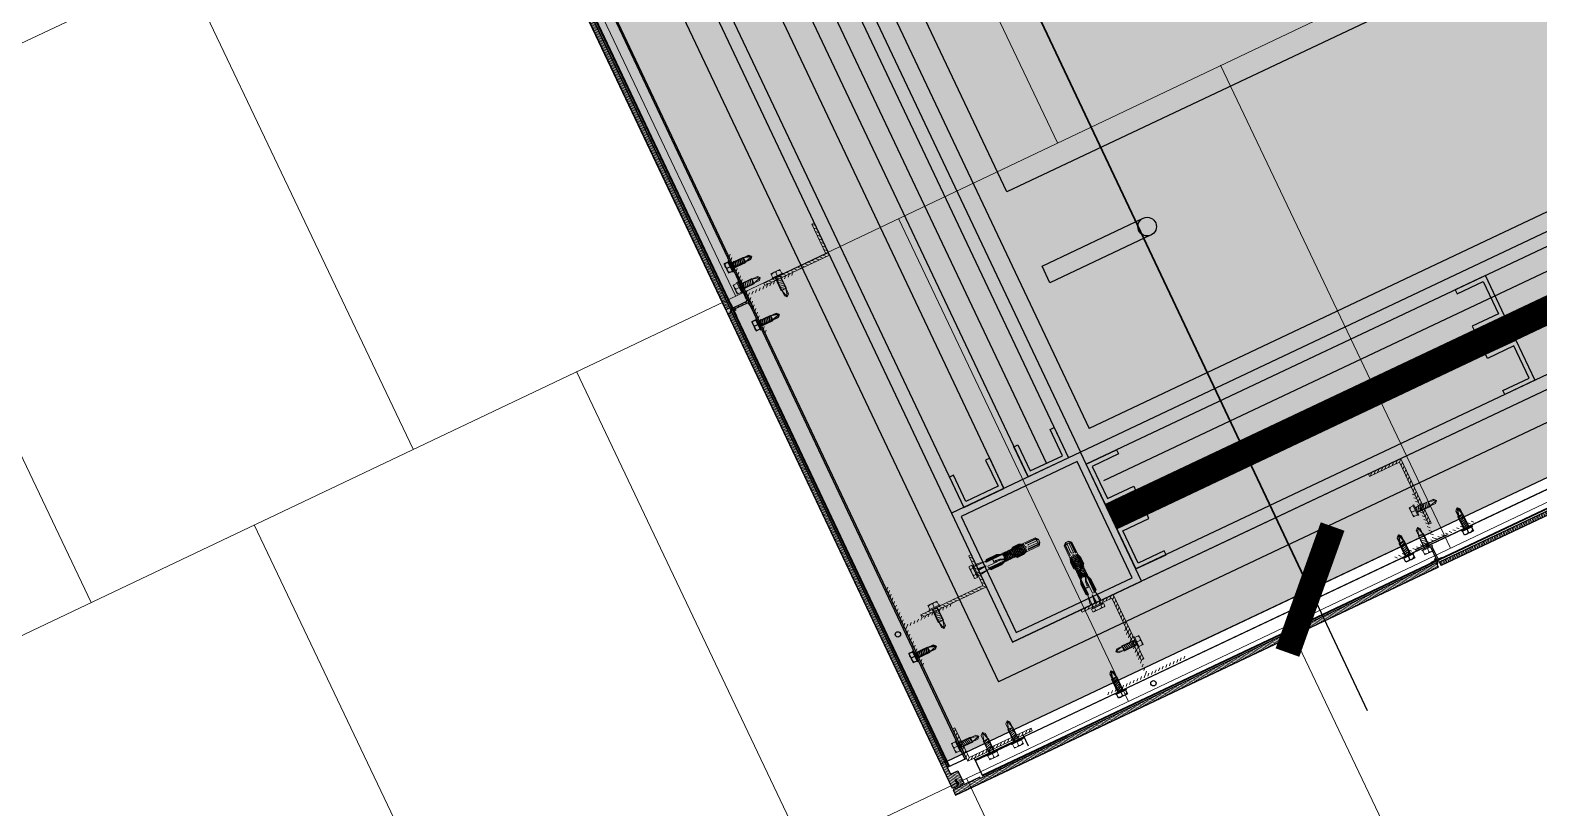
# Model space of a CAD drawing. Header units: metres. Extents: x 678805 to 1359287, y 2747329 to 5497370.
# Drawn here: x 679663.122 to 679664.813, y 2748561.418 to 2748562.29 of the extents above; entities that cross this region are included whole.
import ezdxf

# ---------------------------------------------------------------- set-up
doc = ezdxf.new("R2010")
doc.units = ezdxf.units.M
doc.linetypes.add('XREF_MON_BUILDINGS$0$Hidden', pattern=[0.004, 0.002, -0.002])
for name, color, linetype in [('00_XREF_MON_HSC_PAVEMENT', 7, 'Continuous'), ('00_XREF_TWQ_BUILDINGS', 7, 'Continuous'), ('XREF_MON_BUILDINGS$0$00-Modulos DEFINIDOS', 7, 'Continuous'), ('XREF_MON_BUILDINGS$0$00-Modulos ROOFS', 2, 'Continuous'), ('XREF_MON_BUILDINGS$0$02-L-01_Structure', 2, 'Continuous'), ('XREF_MON_BUILDINGS$0$02-L-01_Structure t2', 7, 'Continuous'), ('XREF_MON_BUILDINGS$0$02-L-01_Struture aux', 4, 'Continuous'), ('XREF_MON_BUILDINGS$0$02-L-Insulation', 252, 'Continuous'), ('XREF_MON_BUILDINGS$0$02-L-INT Panel', 5, 'Continuous'), ('XREF_MON_BUILDINGS$0$02-L-panel', 5, 'Continuous'), ('XREF_MON_BUILDINGS$0$02_L_Furniture', 7, 'Continuous'), ('XREF_MON_BUILDINGS$0$COTAUX', 7, 'Continuous')]:
    doc.layers.add(name, color=color, linetype=linetype)
doc.layers.add('XREF_MON_BUILDINGS$0$0-WIPEOUTS', color=7, linetype='Continuous', true_color=0xffffff)
doc.layers.add('XREF_MON_BUILDINGS$0$00-AUX STRUCTURE', color=3, linetype='Continuous', plot=False)
doc.layers.add('XREF_MON_BUILDINGS$0$00_AUX', color=3, linetype='Continuous', plot=False)
for name, color, linetype, lineweight in [('XREF_MON_BUILDINGS$0$02-H-251', 251, 'Continuous', 0), ('XREF_MON_BUILDINGS$0$02-H-254', 254, 'Continuous', 0), ('XREF_MON_BUILDINGS$0$02-L-01_Structure L', 7, 'Continuous', 5), ('XREF_MON_BUILDINGS$0$02-L-01_Structure T', 8, 'Continuous', 5)]:
    doc.layers.add(name, color=color, linetype=linetype, lineweight=lineweight)
for name, color, linetype, lineweight, true_color in [('XREF_MON_BUILDINGS$0$02-KH-01 Water_Toilets', 7, 'Continuous', 30, 0x3877ff), ('XREF_MON_HSC_PAVEMENT$0$02-L-Joints-Paviment_07_Precast Concrete Blocks 60X40', 7, 'Continuous', 5, 0x999999), ('XREF_MON_HSC_PAVEMENT$0$03-TR-Pavement_07_Precast Concrete Blocks 60X40', 7, 'Continuous', 5, 0x999999)]:
    doc.layers.add(name, color=color, linetype=linetype, lineweight=lineweight, true_color=true_color)
doc.layers.get('XREF_MON_BUILDINGS$0$02-KH-01 Water_Toilets').off()
doc.styles.add('XREF_MON_BUILDINGS$0$E100', font='verdana.ttf', dxfattribs={"height": 0.18})
doc.linetypes.add('XREF_MON_BUILDINGS$0$BATTING', pattern='A,0.0001,-0.1,[134,ltypeshp.shx,S=0.1,R=0,X=-0.1,Y=0],-0.2,[134,ltypeshp.shx,S=0.1,R=180,X=0.1,Y=0],-0.1', length=0.4001)
doc.dimstyles.new('XREF_MON_BUILDINGS$0$E100', dxfattribs={"dimscale": 0.03, "dimtxt": 12, "dimasz": 0.5, "dimexe": 0.1, "dimexo": 1, "dimgap": 4, "dimtad": 1, "dimzin": 0, "dimdsep": 46, "dimtxsty": 'XREF_MON_BUILDINGS$0$E100', "dimblk1": 'XREF_MON_BUILDINGS$0$LINCOT200', "dimblk2": 'XREF_MON_BUILDINGS$0$LINCOT200', "dimsah": 1, "dimcen": 0.1, "dimdle": 0.1, "dimse1": 1, "dimse2": 1, "dimclrt": 256, "dimadec": 0, "dimazin": 0, "dimtfac": 0.015385, "dimtofl": 0, "dimtmove": 0, "dimatfit": 3, "dimldrblk": 'XREF_MON_BUILDINGS$0$LINCOT200', "dimfxl": 1, "dimtolj": 1, "dimtzin": 0, "dimarcsym": 0})

# ---------------------------------------------------------------- blocks, each defined once
blk = doc.blocks.new('XREF_MON_BUILDINGS$0$LINCOT200')
for p, q in [((0, -10), (0, 10)), ((0, 0), (10, 0))]:
    blk.add_line(p, q)
at = {"const_width": 1.88}
blk.add_lwpolyline([(3.54, -3.54), (-3.54, 3.54)], dxfattribs=at)
at = {"layer": 'XREF_MON_BUILDINGS$0$COTAUX'}
blk.add_line((0, 0), (-1.25, 0), dxfattribs=at)
blk = doc.blocks.new('*D90')
at = {"layer": 'DEFPOINTS', "color": 0, "transparency": 16777216}
for p in [(119.6986, -56.8206), (120.1566, -56.8206), (119.6986, -61.6206)]:
    blk.add_point(p, dxfattribs=at)
at = {"layer": 'XREF_MON_BUILDINGS$0$00_AUX', "color": 0, "lineweight": -2, "transparency": 16777216}
blk.add_line((120.1566, -61.6056), (120.1566, -56.8356), dxfattribs=at)
at = {"layer": 'XREF_MON_BUILDINGS$0$00_AUX', "color": 0, "lineweight": -2, "transparency": 16777216, "xscale": 0.015, "yscale": 0.015, "zscale": 0.015}
for p, rotation in [((120.1566, -56.8206), 90.00000000000006), ((120.1566, -61.6206), 270.0000000000001)]:
    blk.add_blockref('XREF_MON_BUILDINGS$0$LINCOT200', p, dxfattribs=dict(at, rotation=rotation))
at = {"layer": 'XREF_MON_BUILDINGS$0$00_AUX', "transparency": 16777216, "insert": (119.9425, -59.2206), "char_height": 0.18, "attachment_point": 5, "rotation": 90, "style": 'XREF_MON_BUILDINGS$0$E100'}
blk.add_mtext('\\A1;4.80', dxfattribs=at)
blk = doc.blocks.new('XREF_MON_BUILDINGS$0$PILAR STRUCTURE')
at = {"layer": 'XREF_MON_BUILDINGS$0$02-L-01_Structure', "linetype": 'Continuous'}
h = blk.add_hatch(dxfattribs=at)
h.set_pattern_fill('ANGLE', color=252)
h.set_pattern_definition([(0, (-144.6596, 18.5684), (0, 6.985), [5.08, -1.905]), (90, (-144.6596, 18.5684), (-6.985, 4e-16), [5.08, -1.905])])
h.paths.add_polyline_path([(-0.08, -0.08), (0.08, -0.08), (0.08, 0.08), (-0.08, 0.08)])
h.paths.add_polyline_path([(-0.072, -0.072), (0.072, -0.072), (0.072, 0.072), (-0.072, 0.072)], flags=16)
h = blk.add_hatch(color=252, dxfattribs=at)
h.dxf.hatch_style = 1
h.paths.add_polyline_path([(-0.072, -0.072), (0.072, -0.072), (0.072, 0.072), (-0.072, 0.072)], flags=16)
h.paths.add_polyline_path([(-0.08, -0.08), (0.08, -0.08), (0.08, 0.08), (-0.08, 0.08)])
for points in [[(-0.08, -0.08), (0.08, -0.08), (0.08, 0.08), (-0.08, 0.08)], [(-0.072, -0.072), (0.072, -0.072), (0.072, 0.072), (-0.072, 0.072)]]:
    blk.add_lwpolyline(points, close=True, dxfattribs=at)
blk = doc.blocks.new('XREF_MON_BUILDINGS$0$ULMA_Escuadra40x80_Seccion')
at = {"layer": 'XREF_MON_BUILDINGS$0$02-H-251', "ltscale": 125}
h = blk.add_hatch(dxfattribs=at)
h.set_pattern_fill('ANSI31', color=256, scale=0.001, angle=360, style=0)
h.paths.add_polyline_path([(0, 0.08), (0.003, 0.08), (0.003, 0.003), (0.04, 0.003), (0.04, 0), (0, 0)])
at = {"layer": 'XREF_MON_BUILDINGS$0$02-L-01_Structure L', "linetype": 'Continuous'}
blk.add_lwpolyline([(0, 0.08), (0.003, 0.08), (0.003, 0.003), (0.04, 0.003), (0.04, 0), (0, 0)], close=True, dxfattribs=at)
blk = doc.blocks.new('XREF_MON_BUILDINGS$0$ULMA_Anclaje fijacion a forjado y a cerramiento base')
at = {"layer": 'XREF_MON_BUILDINGS$0$02-L-01_Structure T', "linetype": 'Continuous'}
for p, q in [((-0.095, 0.0049), (-0.098, 0.0019)), ((-0.095, 0.0038), (-0.098, 0.0016)), ((-0.098, 0.0009), (-0.095, 0.0031)), ((-0.098, 0), (-0.098, 0.0019)), ((-0.098, 0), (-0.098, -0.0019)), ((-0.095, 0.0012), (-0.096, 0.0004)), ((-0.0564, 0.0049), (-0.095, 0.0049)), ((-0.095, 0.0038), (-0.095, 0.0049)), ((-0.0795, 0.0038), (-0.095, 0.0038)), ((-0.0795, 0.0031), (-0.095, 0.0031)), ((-0.095, 0.0012), (-0.095, 0.0031)), ((-0.0805, 0.0012), (-0.095, 0.0012)), ((-0.0805, 0.0008), (-0.0805, 0.0012)), ((-0.0792, 0.0037), (-0.0795, 0.0038)), ((-0.0795, 0.0031), (-0.0792, 0.0032)), ((-0.079, 0.0034), (-0.0792, 0.0037)), ((-0.0792, 0.0032), (-0.079, 0.0034)), ((-0.0724, 0.0005), (-0.0775, 0.0005)), ((-0.0724, 0.0005), (-0.0775, 0.0005)), ((-0.0428, 0.003), (-0.0768, 0.003)), ((-0.0768, 0.0005), (-0.0768, 0.003)), ((-0.076, 0.0036), (-0.076, 0.0049)), ((-0.058, 0.0036), (-0.076, 0.0036)), ((-0.0755, 0.0049), (-0.0699, 0.0064)), ((-0.0755, 0.0043), (-0.0755, 0.0049)), ((-0.0752, 0.0005), (-0.0752, 0.003)), ((-0.057, 0.0044), (-0.075, 0.0044)), ((-0.0744, 0.0005), (-0.0744, 0.003)), ((-0.0728, 0.0005), (-0.0728, 0.003)), ((-0.072, 0.0005), (-0.072, 0.003)), ((-0.0599, 0.006), (-0.0714, 0.006)), ((-0.0714, 0.006), (-0.0714, 0.0049)), ((-0.0714, 0.006), (-0.0714, 0.0049)), ((-0.0704, 0.0008), (-0.0704, 0.003)), ((-0.0704, 0.0003), (-0.0704, 0.0008)), ((-0.0606, 0.0064), (-0.0699, 0.0064)), ((-0.0699, 0.0064), (-0.0699, 0.006)), ((-0.0696, 0.003), (-0.0696, 0)), ((-0.068, 0.0019), (-0.068, 0.003)), ((-0.068, 0.0008), (-0.068, 0.0019)), ((-0.068, 0), (-0.068, 0.0008)), ((-0.068, 0), (-0.068, -0.0008)), ((-0.0672, 0.0021), (-0.0672, 0.003)), ((-0.0672, 0.0011), (-0.0672, 0.0021)), ((-0.0672, 0), (-0.0672, 0.0011)), ((-0.0672, 0), (-0.0672, -0.0011)), ((-0.0656, 0.0022), (-0.0656, 0.003)), ((-0.0656, 0.0012), (-0.0656, 0.0022)), ((-0.0656, 0), (-0.0656, 0.0012)), ((-0.0656, 0), (-0.0656, -0.0013)), ((-0.0648, 0.0022), (-0.0648, 0.003)), ((-0.0648, 0.0012), (-0.0648, 0.0022)), ((-0.0648, 0), (-0.0648, 0.0012)), ((-0.0648, 0), (-0.0648, -0.0013)), ((-0.0632, 0.0022), (-0.0632, 0.003)), ((-0.0632, 0.0012), (-0.0632, 0.0022)), ((-0.0632, 0), (-0.0632, 0.0012)), ((-0.0632, 0), (-0.0632, -0.0013)), ((-0.0586, 0.0022), (-0.0625, 0.0022)), ((-0.0586, 0.0012), (-0.0625, 0.0012)), ((-0.0624, 0.0022), (-0.0624, 0.003)), ((-0.0624, 0), (-0.0624, 0.0012)), ((-0.0624, 0), (-0.0624, -0.0013)), ((-0.0608, 0.0022), (-0.0608, 0.003)), ((-0.0608, 0), (-0.0608, 0.0012)), ((-0.0608, 0), (-0.0608, -0.0013)), ((-0.0606, 0.0064), (-0.0606, 0.006)), ((-0.0606, 0.0064), (-0.058, 0.0049)), ((-0.06, 0.0022), (-0.06, 0.003)), ((-0.06, 0), (-0.06, 0.0012)), ((-0.06, 0), (-0.06, -0.003)), ((-0.0599, 0.006), (-0.0599, 0.0049)), ((-0.0584, 0.0022), (-0.0584, 0.003)), ((-0.0584, 0), (-0.0584, 0.0012)), ((-0.0584, 0), (-0.0584, -0.003)), ((-0.058, 0.0049), (-0.058, 0.0044)), ((-0.0576, 0.0022), (-0.0576, 0.003)), ((-0.0576, -0.003), (-0.0576, 0.0012)), ((-0.057, 0.0046), (-0.057, 0.0049)), ((-0.0564, 0.003), (-0.0564, 0.0049)), ((-0.056, 0.0018), (-0.056, 0.003)), ((-0.056, 0), (-0.056, 0.0007)), ((-0.056, 0), (-0.056, -0.003)), ((-0.0548, 0.0049), (-0.0559, 0.0042)), ((-0.0552, 0.0014), (-0.0552, 0.003)), ((-0.0552, 0.0003), (-0.0552, -0.003)), ((-0.054, 0.0049), (-0.0548, 0.0049)), ((-0.0548, 0.003), (-0.0548, 0.0049)), ((-0.054, 0.003), (-0.054, 0.0049)), ((-0.0536, 0.0003), (-0.0536, 0.003)), ((-0.0524, 0.0049), (-0.0535, 0.0042)), ((-0.0528, 0), (-0.0528, 0.003)), ((-0.0528, 0), (-0.0528, -0.0003)), ((-0.0524, 0.003), (-0.0524, 0.0049)), ((-0.0516, 0.0049), (-0.0524, 0.0049)), ((-0.0516, 0.003), (-0.0516, 0.0049)), ((-0.0512, 0), (-0.0512, 0.003)), ((-0.0512, 0), (-0.0512, -0.001)), ((-0.05, 0.0049), (-0.0511, 0.0042)), ((-0.0504, 0), (-0.0504, 0.003)), ((-0.0504, 0), (-0.0504, -0.0012)), ((-0.0492, 0.0049), (-0.05, 0.0049)), ((-0.05, 0.003), (-0.05, 0.0049)), ((-0.0492, 0.003), (-0.0492, 0.0049)), ((-0.0488, 0.0022), (-0.0488, 0.003)), ((-0.0488, 0.0012), (-0.0488, 0.0026)), ((-0.0488, 0), (-0.0488, 0.0012)), ((-0.0488, 0), (-0.0488, -0.0013)), ((-0.0476, 0.0049), (-0.0487, 0.0042)), ((-0.048, 0), (-0.048, 0.003)), ((-0.048, 0), (-0.048, -0.0013)), ((-0.0476, 0.003), (-0.0476, 0.0049)), ((-0.0468, 0.0049), (-0.0476, 0.0049)), ((-0.0424, 0.0022), (-0.0475, 0.0022)), ((-0.0424, 0.0012), (-0.0475, 0.0012)), ((-0.0468, 0.003), (-0.0468, 0.0049)), ((-0.0464, 0.0022), (-0.0464, 0.003)), ((-0.0464, 0), (-0.0464, 0.0012)), ((-0.0464, 0), (-0.0464, -0.0013)), ((-0.0452, 0.0049), (-0.0463, 0.0042)), ((-0.0456, 0.0022), (-0.0456, 0.003)), ((-0.0456, 0), (-0.0456, 0.0012)), ((-0.0456, 0), (-0.0456, -0.0013)), ((-0.0444, 0.0049), (-0.0452, 0.0049)), ((-0.0452, 0.003), (-0.0452, 0.0049)), ((-0.0444, 0.003), (-0.0444, 0.0049)), ((-0.044, 0.0022), (-0.044, 0.003)), ((-0.044, 0.0022), (-0.044, 0.003)), ((-0.044, 0), (-0.044, 0.0012)), ((-0.044, 0), (-0.044, 0.0012)), ((-0.044, 0), (-0.044, -0.0013)), ((-0.044, 0), (-0.044, -0.003)), ((-0.0428, 0.0049), (-0.0439, 0.0042)), ((0, 0.0049), (-0.0428, 0.0049)), ((-0.0428, 0.003), (-0.0428, 0.0049)), ((-0.042, 0.0049), (-0.042, 0.0022)), ((-0.0185, 0.0036), (-0.042, 0.0036)), ((-0.042, 0.0012), (-0.042, 0.001)), ((-0.0405, 0.001), (-0.042, 0.001)), ((-0.0415, 0.0049), (-0.0359, 0.0064)), ((-0.0415, 0.0043), (-0.0415, 0.0049)), ((-0.0175, 0.0044), (-0.041, 0.0044)), ((-0.0312, 0.001), (-0.038, 0.001)), ((-0.0196, 0.006), (-0.0374, 0.006)), ((-0.0374, 0.006), (-0.0374, 0.0049)), ((-0.02, 0.0064), (-0.0359, 0.0064)), ((-0.0359, 0.0064), (-0.0359, 0.006)), ((-0.0356, 0.0005), (-0.0319, 0.0005)), ((-0.0319, 0.0005), (-0.0356, 0.0005)), ((-0.0282, 0.001), (-0.0308, 0.001)), ((-0.0282, 0.001), (-0.028, 0.0008)), ((-0.0282, 0.001), (-0.0282, -0.0036)), ((-0.0278, 0.001), (-0.028, 0.0008)), ((-0.028, 0.0008), (-0.028, -0.0036)), ((-0.0278, 0.001), (-0.0278, -0.0036)), ((-0.018, 0.001), (-0.0278, 0.001)), ((-0.02, 0.0064), (-0.02, 0.006)), ((-0.0185, 0.0049), (-0.02, 0.0064)), ((-0.0196, 0.0049), (-0.0196, 0.006)), ((-0.0185, 0.0049), (-0.0185, 0.0044)), ((-0.0175, 0.0049), (-0.0175, 0.0015)), ((-0.0052, 0.0064), (-0.0159, 0.0049)), ((-0.0043, 0.0009), (-0.0159, 0)), ((-0.0159, 0), (-0.0052, 0)), ((-0.0052, 0.0049), (-0.0052, 0.0064)), ((-0.0052, 0.0064), (-0.0043, 0.0049)), ((-0.0043, 0.0009), (-0.0052, 0)), ((-0.0043, -0.0009), (-0.0052, 0)), ((-0.0043, -0.0009), (-0.0043, 0.0009)), ((0.0015, 0.0064), (0, 0.0049)), ((0, 0), (0, 0.0049)), ((0, 0), (0, -0.0049)), ((0.002, 0.0064), (0.0015, 0.0064)), ((0.0015, 0), (0.0015, 0.0064)), ((0.0015, 0), (0.0015, -0.0064)), ((0.002, 0.0075), (0.0059, 0.0075)), ((0.002, -0.0075), (0.002, 0.0075)), ((0.002, 0), (0.002, 0.0064)), ((0.002, 0.0038), (0.0059, 0.0038)), ((0.002, 0), (0.002, -0.0064)), ((0.0065, 0.0065), (0.0059, 0.0075)), ((0.0065, -0.0065), (0.0065, 0.0065)), ((-0.098, -0.0009), (-0.095, -0.0031)), ((-0.095, -0.0038), (-0.098, -0.0016)), ((-0.095, -0.0049), (-0.098, -0.0019)), ((-0.095, -0.0012), (-0.096, -0.0004)), ((-0.095, -0.0012), (-0.095, -0.0031)), ((-0.0825, -0.0012), (-0.095, -0.0012)), ((-0.0795, -0.0031), (-0.095, -0.0031)), ((-0.095, -0.0038), (-0.095, -0.0049)), ((-0.0795, -0.0038), (-0.095, -0.0038)), ((-0.0564, -0.0049), (-0.095, -0.0049)), ((-0.0792, -0.0032), (-0.0795, -0.0031)), ((-0.0795, -0.0038), (-0.0792, -0.0037)), ((-0.079, -0.0034), (-0.0792, -0.0032)), ((-0.0792, -0.0037), (-0.079, -0.0034)), ((-0.0724, -0.0005), (-0.0775, -0.0005)), ((-0.0724, -0.0005), (-0.0775, -0.0005)), ((-0.0768, -0.0005), (-0.0768, -0.003)), ((-0.0428, -0.003), (-0.0768, -0.003)), ((-0.076, -0.0036), (-0.076, -0.0049)), ((-0.058, -0.0036), (-0.076, -0.0036)), ((-0.0755, -0.0043), (-0.0755, -0.0049)), ((-0.0755, -0.0049), (-0.0699, -0.0064)), ((-0.0752, -0.0005), (-0.0752, -0.003)), ((-0.057, -0.0044), (-0.075, -0.0044)), ((-0.0744, -0.0005), (-0.0744, -0.003)), ((-0.0728, -0.0005), (-0.0728, -0.003)), ((-0.072, -0.0005), (-0.072, -0.003)), ((-0.0714, -0.0049), (-0.0714, -0.006)), ((-0.0714, -0.0049), (-0.0714, -0.006)), ((-0.0599, -0.006), (-0.0714, -0.006)), ((-0.0704, -0.0008), (-0.0704, -0.003)), ((-0.0699, -0.006), (-0.0699, -0.0064)), ((-0.0606, -0.0064), (-0.0699, -0.0064)), ((-0.0696, -0.0011), (-0.0696, -0.003)), ((-0.068, -0.0019), (-0.068, -0.003)), ((-0.0672, -0.0021), (-0.0672, -0.003)), ((-0.0605, -0.0013), (-0.0656, -0.0013)), ((-0.0656, -0.0022), (-0.0656, -0.003)), ((-0.0656, -0.0022), (-0.0605, -0.0022)), ((-0.0648, -0.0022), (-0.0648, -0.003)), ((-0.0632, -0.0022), (-0.0632, -0.003)), ((-0.0624, -0.0022), (-0.0624, -0.003)), ((-0.0608, -0.0022), (-0.0608, -0.003)), ((-0.0606, -0.0064), (-0.058, -0.0049)), ((-0.0606, -0.006), (-0.0606, -0.0064)), ((-0.0599, -0.0049), (-0.0599, -0.006)), ((-0.058, -0.0044), (-0.058, -0.0049)), ((-0.057, -0.0044), (-0.057, -0.0049)), ((-0.0564, -0.003), (-0.0564, -0.0049)), ((-0.0548, -0.0049), (-0.0559, -0.0042)), ((-0.0548, -0.003), (-0.0548, -0.0049)), ((-0.054, -0.0049), (-0.0548, -0.0049)), ((-0.054, -0.003), (-0.054, -0.0049)), ((-0.0536, -0.0009), (-0.0536, -0.003)), ((-0.0524, -0.0049), (-0.0535, -0.0042)), ((-0.0528, -0.0014), (-0.0528, -0.003)), ((-0.0524, -0.003), (-0.0524, -0.0049)), ((-0.0516, -0.0049), (-0.0524, -0.0049)), ((-0.0516, -0.003), (-0.0516, -0.0049)), ((-0.0512, -0.002), (-0.0512, -0.003)), ((-0.05, -0.0049), (-0.0511, -0.0042)), ((-0.0504, -0.0022), (-0.0504, -0.003)), ((-0.05, -0.003), (-0.05, -0.0049)), ((-0.0492, -0.0049), (-0.05, -0.0049)), ((-0.0455, -0.0013), (-0.0494, -0.0013)), ((-0.0455, -0.0022), (-0.0494, -0.0022)), ((-0.0492, -0.003), (-0.0492, -0.0049)), ((-0.0488, -0.0022), (-0.0488, -0.003)), ((-0.0476, -0.0049), (-0.0487, -0.0042)), ((-0.048, -0.0022), (-0.048, -0.003)), ((-0.0476, -0.003), (-0.0476, -0.0049)), ((-0.0468, -0.0049), (-0.0476, -0.0049)), ((-0.0468, -0.003), (-0.0468, -0.0049)), ((-0.0464, -0.0022), (-0.0464, -0.003)), ((-0.0452, -0.0049), (-0.0463, -0.0042)), ((-0.0456, -0.0022), (-0.0456, -0.003)), ((-0.0452, -0.003), (-0.0452, -0.0049)), ((-0.0444, -0.0049), (-0.0452, -0.0049)), ((-0.0444, -0.003), (-0.0444, -0.0049)), ((-0.044, -0.0022), (-0.044, -0.003)), ((-0.0428, -0.0049), (-0.0439, -0.0042)), ((-0.0428, -0.003), (-0.0428, -0.0049)), ((0, -0.0049), (-0.0428, -0.0049)), ((-0.042, -0.0036), (-0.042, -0.0049)), ((-0.0185, -0.0036), (-0.042, -0.0036)), ((-0.0415, -0.0043), (-0.0415, -0.0049)), ((-0.0415, -0.0049), (-0.0359, -0.0064)), ((-0.0175, -0.0044), (-0.041, -0.0044)), ((-0.0374, -0.0049), (-0.0374, -0.006)), ((-0.0196, -0.006), (-0.0374, -0.006)), ((-0.0359, -0.006), (-0.0359, -0.0064)), ((-0.02, -0.0064), (-0.0359, -0.0064)), ((-0.0319, -0.0005), (-0.0356, -0.0005)), ((-0.0356, -0.0005), (-0.0319, -0.0005)), ((-0.0185, -0.0049), (-0.02, -0.0064)), ((-0.02, -0.006), (-0.02, -0.0064)), ((-0.0196, -0.0049), (-0.0196, -0.006)), ((-0.0185, -0.0044), (-0.0185, -0.0049)), ((-0.0175, -0.0046), (-0.0175, -0.0049)), ((-0.0043, -0.0009), (-0.0159, 0)), ((-0.0052, -0.0064), (-0.0159, -0.0049)), ((-0.0052, -0.0049), (-0.0052, -0.0064)), ((-0.0052, -0.0064), (-0.0043, -0.0049)), ((0.0015, -0.0064), (0, -0.0049)), ((0.002, -0.0064), (0.0015, -0.0064)), ((0.002, -0.0038), (0.0059, -0.0038)), ((0.002, -0.0075), (0.0059, -0.0075)), ((0.0065, -0.0065), (0.0059, -0.0075))]:
    blk.add_line(p, q, dxfattribs=at)
for centre, radius, start, end in [((-0.0957, 0), 0.0005, 130.2691, 229.7309), ((-0.0825, 0.0008), 0.002, 270, 0), ((-0.0775, 0), 0.0005, 89.9975, 270), ((-0.0775, 0), 0.0005, 90, 270.0025), ((-0.075, 0.0034), 0.001, 90, 168.463), ((-0.0724, -0.007), 0.0075, 61.0463, 90), ((-0.0695, 0.006), 0.001, 180, 0), ((-0.0671, 0.006), 0.001, 180, 0), ((-0.0647, 0.006), 0.001, 180, 0), ((-0.0623, 0.006), 0.001, 180, 0), ((-0.0625, 0.0017), 0.0005, 90, 270.0116), ((-0.0605, 0.0017), 0.0005, 270.0013, 90), ((-0.0586, -0.0053), 0.0075, 48.5904, 90), ((-0.0586, -0.0053), 0.0065, 48.5904, 90), ((-0.058, 0.0046), 0.001, 270, 0), ((-0.0561, 0.0045), 0.0003, 180, 300), ((-0.0586, 0.0052), 0.0065, 306.1289, 311.4096), ((-0.0494, -0.0053), 0.0075, 128.1223, 131.4096), ((-0.0537, 0.0045), 0.0003, 180, 300), ((-0.0494, 0.0052), 0.0065, 228.5904, 270), ((-0.0513, 0.0045), 0.0003, 180, 300), ((-0.0489, 0.0045), 0.0003, 180, 300), ((-0.0475, 0.0017), 0.0005, 90, 270.0025), ((-0.0465, 0.0045), 0.0003, 180, 300), ((-0.0455, 0.0017), 0.0005, 270, 90), ((-0.0441, 0.0045), 0.0003, 180, 300), ((-0.0424, -0.0053), 0.0075, 61.0463, 90), ((-0.0424, -0.0053), 0.0065, 61.0463, 90), ((-0.041, 0.0034), 0.001, 90, 168.463), ((-0.0356, 0.007), 0.0075, 241.0463, 270), ((-0.0356, 0.007), 0.0065, 241.0463, 269.9987), ((-0.0356, -0.007), 0.0075, 90, 111.0361), ((-0.0355, 0.006), 0.001, 180, 0), ((-0.0355, 0.006), 0.001, 180, 0), ((-0.0327, 0.006), 0.001, 180, 0), ((-0.031, 0), 0.001, 209.9997, 150), ((-0.031, 0), 0.001, 210, 150.0003), ((-0.0299, 0.006), 0.001, 180, 0), ((-0.0271, 0.006), 0.001, 180, 0), ((-0.0243, 0.006), 0.001, 180, 0), ((-0.0215, 0.006), 0.001, 180, 0), ((-0.0185, 0.0046), 0.001, 270, 0), ((-0.018, 0.0015), 0.0005, 270, 0), ((0.0032, 0.0056), 0.00332, 325.6168, 34.3832), ((-0.0059, 0), 0.0124, 342.4126, 17.5874), ((-0.075, -0.0034), 0.001, 191.537, 270), ((-0.0724, 0.007), 0.0075, 270, 291.0395), ((-0.0724, -0.007), 0.0065, 61.0463, 90), ((-0.0695, -0.006), 0.001, 0, 180), ((-0.0656, 0.0052), 0.0075, 241.0463, 270), ((-0.0656, 0.0052), 0.0065, 241.0463, 269.9987), ((-0.0671, -0.006), 0.001, 0, 180), ((-0.0647, -0.006), 0.001, 0, 180), ((-0.0623, -0.006), 0.001, 0, 180), ((-0.0625, -0.0018), 0.0005, 89.9884, 270), ((-0.0605, -0.0018), 0.0005, 270, 89.9987), ((-0.058, -0.0046), 0.001, 11.537, 90), ((-0.0561, -0.0045), 0.0003, 60, 180), ((-0.0494, 0.0052), 0.0075, 228.5904, 270), ((-0.0586, 0.0052), 0.0075, 308.1223, 311.4096), ((-0.0537, -0.0045), 0.0003, 60, 180), ((-0.0494, -0.0053), 0.0065, 126.1289, 131.4096), ((-0.0513, -0.0045), 0.0003, 60, 180), ((-0.0489, -0.0045), 0.0003, 60, 180), ((-0.0475, -0.0018), 0.0005, 89.9975, 270), ((-0.0465, -0.0045), 0.0003, 60, 180), ((-0.0455, -0.0018), 0.0005, 270, 90), ((-0.0441, -0.0045), 0.0003, 60, 180), ((-0.041, -0.0034), 0.001, 191.537, 270), ((-0.0355, -0.006), 0.001, 0, 180), ((-0.0355, -0.006), 0.001, 0, 180), ((-0.0327, -0.006), 0.001, 0, 180), ((-0.0299, -0.006), 0.001, 0, 180), ((-0.0271, -0.006), 0.001, 0, 180), ((-0.0243, -0.006), 0.001, 0, 180), ((-0.0215, -0.006), 0.001, 0, 180), ((-0.0185, -0.0046), 0.001, 0, 90), ((0.0032, -0.0056), 0.00332, 325.6168, 34.3832)]:
    blk.add_arc(centre, radius, start, end, dxfattribs=at)
blk = doc.blocks.new('XREF_MON_BUILDINGS$0$AUTORROSCANTE')
at = {"layer": 'XREF_MON_BUILDINGS$0$02-L-01_Structure t2', "color": 0}
for p, q in [((-31.2, 5.6), (-26.2, 5.6)), ((-31.2, 0), (-26.2, 0)), ((-2.4, 2.5), (-25, 2.5)), ((0, 0), (-9, 2.5)), ((0, 0), (-3.6, -1.1)), ((0, 0), (-2.4, 2.5)), ((0, 0), (-2.4, -2.5)), ((-31.2, -5.6), (-26.2, -5.6)), ((-2.4, -2.5), (-25, -2.5)), ((-3.6, -1.1), (-2.4, -2.5))]:
    blk.add_line(p, q, dxfattribs=at)
at = {"layer": 'XREF_MON_BUILDINGS$0$02-L-01_Structure t2', "color": 253}
for p, q in [((-25, 3.1), (-9, 3.1)), ((-23.5, -3.1), (-25, 2.7)), ((-21.4, -3.1), (-23.1, 3.1)), ((-19.3, -3.1), (-21, 3.1)), ((-17.3, -3.1), (-18.9, 3.1)), ((-15.2, -3.1), (-16.9, 3.1)), ((-13.1, -3.1), (-14.8, 3.1)), ((-11.1, -3.1), (-12.7, 3.1)), ((-9, -3.1), (-10.7, 3.1)), ((-9, -3.1), (-9, 3.1)), ((-25, -3.1), (-9, -3.1)), ((-3.6, -1.1), (-9, -2.5))]:
    blk.add_line(p, q, dxfattribs=at)
at = {"layer": 'XREF_MON_BUILDINGS$0$02-L-01_Structure t2', "color": 0}
for points in [[(-31.2, 5.6), (-26.2, 5.6), (-26.2, -5.6), (-31.2, -5.6)], [(-26.2, 6.5), (-25, 6.5), (-25, -6.5), (-26.2, -6.5)]]:
    blk.add_lwpolyline(points, close=True, dxfattribs=at)
for centre, start, end in [((-27, 2.4), 129.284, 214.1828), ((-27, -2.4), 145.8304, 230.7333)]:
    blk.add_arc(centre, 4.21, start, end, dxfattribs=at)
blk = doc.blocks.new('XREF_MON_BUILDINGS$0$ULMA_Montante VV')
at = {"layer": 'XREF_MON_BUILDINGS$0$02-H-251', "ltscale": 125}
h = blk.add_hatch(dxfattribs=at)
h.set_pattern_fill('ANSI31', color=256, scale=0.001, angle=450, style=0)
h.set_pattern_definition([(135, (-0.05125, -0.0025), (-0.00224506, -0.00224506), [])])
edge = h.paths.add_edge_path()
edge.add_line((-0.051, -0.0025), (0.0484, -0.0025))
edge.add_arc((0.0484, -0.0022), 0.0003, 270, 360)
edge.add_line((0.0487, -0.0022), (0.0487, -0.0003))
edge.add_arc((0.0484, -0.0003), 0.0003, 0, 90)
edge.add_line((0.0484, 0), (0, 0))
edge.add_line((0, 0), (0, 0.0572))
edge.add_arc((-0.0003, 0.0572), 0.0003, 0, 90)
edge.add_line((-0.0003, 0.0575), (-0.0022, 0.0575))
edge.add_arc((-0.0022, 0.0572), 0.0003, 90, 180)
edge.add_line((-0.0025, 0.0572), (-0.0025, 0))
edge.add_line((-0.0025, 0), (-0.051, 0))
edge.add_arc((-0.051, -0.0003), 0.0003, 90, 180)
edge.add_line((-0.0513, -0.0003), (-0.0513, -0.0022))
edge.add_arc((-0.051, -0.0022), 0.0003, 180, 270)
blk = doc.blocks.new('XREF_MON_BUILDINGS$0$ULMA_Autotaladrante')
at = {"layer": 'XREF_MON_BUILDINGS$0$02-L-01_Structure T', "color": 252}
for p, q in [((-0.025, 0), (-0.0226, 0.0025)), ((-0.025, 0), (-0.016, 0.0025)), ((-0.025, 0), (-0.0226, -0.0025)), ((-0.025, 0), (-0.0214, -0.0011)), ((-0.0226, 0.0025), (0, 0.0025)), ((0, 0.0032), (-0.016, 0.0032)), ((-0.016, -0.0031), (-0.016, 0.0032)), ((-0.016, -0.0031), (-0.0143, 0.0032)), ((-0.0139, -0.0031), (-0.0123, 0.0032)), ((-0.0119, -0.0031), (-0.0102, 0.0032)), ((-0.0098, -0.0031), (-0.0081, 0.0032)), ((-0.0077, -0.0031), (-0.0061, 0.0032)), ((-0.0057, -0.0031), (-0.004, 0.0032)), ((-0.0036, -0.0031), (-0.0019, 0.0032)), ((-0.0015, -0.0031), (0, 0.0027)), ((0.0062, 0.0056), (0.0012, 0.0056)), ((0.0062, 0), (0.0012, 0)), ((-0.0214, -0.0011), (-0.0226, -0.0025)), ((-0.0226, -0.0025), (0, -0.0025)), ((-0.0214, -0.0011), (-0.016, -0.0025)), ((0, -0.0031), (-0.016, -0.0031)), ((0.0062, -0.0056), (0.0012, -0.0056))]:
    blk.add_line(p, q, dxfattribs=at)
for points in [[(0.0012, 0.0065), (0, 0.0065), (0, -0.0065), (0.0012, -0.0065)], [(0.0062, 0.0056), (0.0012, 0.0056), (0.0012, -0.0056), (0.0062, -0.0056)]]:
    blk.add_lwpolyline(points, close=True, dxfattribs=at)
for centre, start, end in [((0.002, 0.0024), 325.8172, 50.716), ((0.002, -0.0024), 309.2667, 34.1696)]:
    blk.add_arc(centre, 0.00421, start, end, dxfattribs=at)
blk = doc.blocks.new('XREF_MON_BUILDINGS$0$A$C56BF4A3E')
at = {"layer": 'XREF_MON_BUILDINGS$0$02-H-251', "linetype": 'XREF_MON_BUILDINGS$0$Hidden', "ltscale": 125}
h = blk.add_hatch(dxfattribs=at)
h.set_pattern_fill('ANSI31', color=256, scale=0.001, angle=540, style=0)
h.set_pattern_definition([(225, (257.3577628, 176.927611), (0.00224506403, -0.00224506403), [])])
edge = h.paths.add_edge_path()
edge.add_line((0.6309, 4.7925), (0.6289, 4.7925))
edge.add_line((0.6289, 4.7925), (0.6221, 4.7927))
edge.add_line((0.6221, 4.7927), (0.6212, 4.7937))
edge.add_arc((0.621, 4.7935), 0.0003, 402.95, 492.95)
edge.add_line((0.6208, 4.7937), (0.6198, 4.7928))
edge.add_line((0.6198, 4.7928), (0.6181, 4.7929))
edge.add_line((0.6181, 4.7929), (0.6172, 4.7938))
edge.add_arc((0.617, 4.7936), 0.0003, 402.95, 492.95)
edge.add_line((0.6168, 4.7938), (0.6158, 4.7929))
edge.add_line((0.6158, 4.7929), (0.6029, 4.7934))
edge.add_arc((0.6029, 4.7954), 0.002, 540, 627.9546, ccw=False)
edge.add_line((0.6009, 4.7954), (0.6009, 4.8021))
edge.add_line((0.6009, 4.8021), (0.6009, 4.8115))
edge.add_line((0.6009, 4.8115), (0.6061, 4.8115))
edge.add_line((0.6061, 4.8115), (0.6061, 4.8125))
edge.add_line((0.6061, 4.8125), (0.6008, 4.8125))
edge.add_arc((0.6008, 4.8128), 0.0003, 210, 270, ccw=False)
edge.add_line((0.6005, 4.8126), (0.5988, 4.8155))
edge.add_arc((0.5986, 4.8153), 0.0003, 390, 570)
edge.add_line((0.5983, 4.8152), (0.5996, 4.8129))
edge.add_arc((0.5994, 4.8128), 0.0003, 270, 390, ccw=False)
edge.add_line((0.5994, 4.8125), (0.5916, 4.8125))
edge.add_line((0.5916, 4.8125), (0.5916, 4.8115))
edge.add_line((0.5916, 4.8115), (0.5976, 4.8115))
edge.add_line((0.5976, 4.8115), (0.5976, 4.8097))
edge.add_arc((0.5979, 4.8097), 0.00025, 540, 720)
edge.add_line((0.5981, 4.8097), (0.5981, 4.8115))
edge.add_line((0.5981, 4.8115), (0.5991, 4.8115))
edge.add_line((0.5991, 4.8115), (0.5991, 4.7952))
edge.add_arc((0.5971, 4.7952), 0.002, 277.4474, 360, ccw=False)
edge.add_line((0.5974, 4.7932), (0.5915, 4.7925))
edge.add_line((0.5915, 4.7925), (0.5915, 4.7907))
edge.add_line((0.5915, 4.7907), (0.6309, 4.7907))
edge.add_line((0.6309, 4.7907), (0.6309, 4.7925))
at = {"layer": 'XREF_MON_BUILDINGS$0$02-H-254', "ltscale": 125}
h = blk.add_hatch(dxfattribs=at)
h.set_pattern_fill('ANSI31', color=256, scale=0.0005, angle=180, style=0)
h.set_pattern_definition([(225, (257.3968362, 177.038236), (0.001122532015, -0.001122532015), [])])
h.paths.add_polyline_path([(0.0051, 4.2206), (0.0051, 4.7861), (0.0066, 4.7861), (0.0066, 4.8194), (0.0001, 4.8194), (0, 4.2206)])
h = blk.add_hatch(dxfattribs=at)
h.set_pattern_fill('ANSI31', color=256, scale=0.0005, angle=180, style=0)
h.set_pattern_definition([(225, (257.500521, 176.8003074), (0.001122532015, -0.001122532015), [])])
h.paths.add_polyline_path([(0.024, 4.8054), (0.024, 4.8144), (0.5974, 4.8144), (0.5974, 4.8194), (0.0084, 4.8194), (0.0084, 4.8128), (0.0164, 4.8128), (0.0164, 4.8112), (0.0084, 4.8112), (0.0084, 4.8054)])
h = blk.add_hatch(dxfattribs=at)
h.set_pattern_fill('ANSI31', color=256, scale=0.0005, angle=180, style=0)
h.set_pattern_definition([(225, (258.100521, 176.8003074), (0.001122532015, -0.001122532015), [])])
h.paths.add_polyline_path([(1.1974, 4.8194), (0.6026, 4.8194), (0.6026, 4.8144), (1.1974, 4.8144)])
h = blk.add_hatch(dxfattribs=at)
h.set_pattern_fill('ANSI31', color=256, scale=0.0005, angle=270, style=0)
h.set_pattern_definition([(315, (-170.2068423, 260.0159102), (0.001122532015, 0.001122532015), [])])
h.paths.add_polyline_path([(0.0001, 4.217), (0, 3.6068), (0.0049, 3.6068), (0.005, 4.217)])
at = {"linetype": 'Continuous'}
for p, q in [((0.4745, 4.3524), (0.4745, 4.4779)), ((0.4745, 4.4779), (0.4953, 4.4779)), ((0.4953, 4.4779), (0.4953, 4.3524))]:
    blk.add_line(p, q, dxfattribs=at)
blk.add_circle((0.4849, 4.3524), 0.0104, dxfattribs=at)
at = {"layer": 'XREF_MON_BUILDINGS$0$00-AUX STRUCTURE', "linetype": 'Continuous', "const_width": 0.03}
blk.add_lwpolyline([(0.2081, 4.5281), (0.2081, 0.2881)], dxfattribs=at)
at = {"layer": 'XREF_MON_BUILDINGS$0$02-L-01_Struture aux'}
for p, q in [((0.0323, 4.7907), (0.0323, 4.8144)), ((4.7745, 4.7926), (0.0323, 4.7926)), ((0.0323, 4.7907), (4.7745, 4.7907)), ((0.0288, 4.7827), (0.0069, 4.7827)), ((0.0258, 4.7827), (0.0258, 4.7218)), ((0.0267, 0.0366), (0.0267, 4.7827)), ((0.0268, 4.7827), (0.0268, 0.0366)), ((0.0148, 4.7218), (0.0288, 4.7218)), ((0.0096, 4.2206), (0.0079, 4.2206))]:
    blk.add_line(p, q, dxfattribs=at)
at = {"layer": 'XREF_MON_BUILDINGS$0$02-L-01_Struture aux', "linetype": 'XREF_MON_BUILDINGS$0$Hidden'}
for p, q in [((0.5916, 4.8115), (0.5916, 4.8125)), ((0.5994, 4.8125), (0.5916, 4.8125)), ((0.5974, 4.8115), (0.5916, 4.8115)), ((0.5974, 4.8097), (0.5974, 4.8115)), ((0.5991, 4.8115), (0.5979, 4.8115)), ((0.5979, 4.8097), (0.5979, 4.8115)), ((0.5983, 4.8152), (0.5996, 4.8129)), ((0.5988, 4.8155), (0.6005, 4.8126)), ((0.5991, 4.7952), (0.5991, 4.8115)), ((0.6061, 4.8125), (0.6008, 4.8125)), ((0.6009, 4.8021), (0.6009, 4.8115)), ((0.6061, 4.8115), (0.6009, 4.8115)), ((0.6061, 4.8115), (0.6061, 4.8125)), ((0.5974, 4.7932), (0.5915, 4.7925)), ((0.5915, 4.7907), (0.5915, 4.7925)), ((0.6309, 4.7907), (0.5915, 4.7907)), ((0.6009, 4.7954), (0.6009, 4.8021)), ((0.6029, 4.7934), (0.6158, 4.7929)), ((0.6168, 4.7938), (0.6158, 4.7929)), ((0.6172, 4.7938), (0.6181, 4.7929)), ((0.6181, 4.7929), (0.6198, 4.7928)), ((0.6208, 4.7937), (0.6198, 4.7928)), ((0.6212, 4.7937), (0.6221, 4.7927)), ((0.6221, 4.7927), (0.6289, 4.7925)), ((0.6297, 4.7925), (0.6289, 4.7925)), ((0.6309, 4.7925), (0.6289, 4.7925)), ((0.6309, 4.7907), (0.6309, 4.7925)), ((0.0266, 4.2263), (0.0269, 4.2332)), ((0.0269, 4.2352), (0.0269, 4.2332)), ((0.0287, 4.2352), (0.0269, 4.2352)), ((0.0269, 4.2339), (0.0269, 4.2332)), ((0.0287, 4.2352), (0.0287, 4.1957)), ((0.004, 4.2192), (0.0068, 4.2176)), ((0.0043, 4.2198), (0.0065, 4.2184)), ((0.008, 4.2264), (0.007, 4.2264)), ((0.007, 4.2187), (0.007, 4.2264)), ((0.007, 4.212), (0.007, 4.2173)), ((0.008, 4.2206), (0.008, 4.2264)), ((0.0097, 4.2206), (0.008, 4.2206)), ((0.008, 4.2189), (0.008, 4.2201)), ((0.0097, 4.2201), (0.008, 4.2201)), ((0.0242, 4.2189), (0.008, 4.2189)), ((0.0173, 4.2171), (0.008, 4.2171)), ((0.008, 4.212), (0.008, 4.2171)), ((0.0241, 4.2171), (0.0173, 4.2171))]:
    blk.add_line(p, q, dxfattribs=at)
at = {"layer": 'XREF_MON_BUILDINGS$0$02-L-01_Struture aux', "ltscale": 0.001}
for p, q in [((0.0069, 4.7827), (0.0069, 4.6778)), ((0.0077, 4.7827), (0.0077, 4.6778))]:
    blk.add_line(p, q, dxfattribs=at)
at = {"layer": 'XREF_MON_BUILDINGS$0$02-L-01_Struture aux', "linetype": 'Continuous'}
for p, q in [((4.5281, 4.6231), (0.2881, 4.6231)), ((4.5281, 4.5931), (0.2881, 4.5931)), ((0.1931, 0.2881), (0.1931, 4.5281)), ((0.2231, 0.2881), (0.2231, 4.5281))]:
    blk.add_line(p, q, dxfattribs=at)
at = {"layer": 'XREF_MON_BUILDINGS$0$02-L-01_Struture aux'}
for points in [[(0.0323, 4.8125), (4.7745, 4.8125)], [(4.7745, 4.8117), (0.0323, 4.8117)], [(0.0069, 0.0366), (0.0069, 4.6778)], [(0.0077, 4.6778), (0.0077, 0.0366)]]:
    blk.add_lwpolyline(points, dxfattribs=at)
at = {"layer": 'XREF_MON_BUILDINGS$0$02-L-01_Struture aux', "linetype": 'Continuous'}
for points in [[(0.3256, 4.6731), (0.2881, 4.6731), (0.2881, 4.6231), (0.3256, 4.6231), (0.3256, 4.6281), (0.2931, 4.6281), (0.2931, 4.6681), (0.3256, 4.6681), (0.3256, 4.6731)], [(0.3256, 4.5431), (0.2881, 4.5431), (0.2881, 4.5931), (0.3256, 4.5931), (0.3256, 4.5881), (0.2931, 4.5881), (0.2931, 4.5481), (0.3256, 4.5481), (0.3256, 4.5431)], [(0.1931, 4.4906), (0.1931, 4.5281), (0.1431, 4.5281), (0.1431, 4.4906), (0.1481, 4.4906), (0.1481, 4.5231), (0.1881, 4.5231), (0.1881, 4.4906), (0.1931, 4.4906)], [(0.2231, 4.4906), (0.2231, 4.5281), (0.2731, 4.5281), (0.2731, 4.4906), (0.2681, 4.4906), (0.2681, 4.5231), (0.2281, 4.5231), (0.2281, 4.4906), (0.2231, 4.4906)], [(0.1931, 4.0706), (0.1931, 4.0331), (0.1431, 4.0331), (0.1431, 4.0706), (0.1481, 4.0706), (0.1481, 4.0381), (0.1881, 4.0381), (0.1881, 4.0706), (0.1931, 4.0706)], [(0.2231, 4.0706), (0.2231, 4.0331), (0.2731, 4.0331), (0.2731, 4.0706), (0.2681, 4.0706), (0.2681, 4.0381), (0.2281, 4.0381), (0.2281, 4.0706), (0.2231, 4.0706)]]:
    blk.add_lwpolyline(points, dxfattribs=at)
at = {"layer": 'XREF_MON_BUILDINGS$0$02-L-01_Struture aux', "ltscale": 2}
for centre in [(0.1909, 4.8007), (0.0188, 4.5651)]:
    blk.add_circle(centre, 0.003, dxfattribs=at)
at = {"layer": 'XREF_MON_BUILDINGS$0$02-L-01_Struture aux', "linetype": 'XREF_MON_BUILDINGS$0$Hidden'}
for centre, radius, start, end in [((0.5977, 4.8097), 0.00025, 180, 0), ((0.5986, 4.8153), 0.0003, 30, 210), ((0.5994, 4.8128), 0.0003, 270, 30), ((0.6008, 4.8128), 0.0003, 210, 270), ((0.5971, 4.7952), 0.002, 277.4474, 0), ((0.6029, 4.7954), 0.002, 180, 267.9546), ((0.617, 4.7936), 0.0003, 42.95, 132.95), ((0.621, 4.7935), 0.0003, 42.95, 132.95), ((0.0041, 4.2195), 0.0003, 60, 240), ((0.0067, 4.2187), 0.0003, 240, 0), ((0.0067, 4.2173), 0.0003, 0, 60), ((0.0097, 4.2204), 0.00025, 270, 90)]:
    blk.add_arc(centre, radius, start, end, dxfattribs=at)
at = {"layer": 'XREF_MON_BUILDINGS$0$02-L-Insulation', "linetype": 'XREF_MON_BUILDINGS$0$BATTING', "ltscale": 0.08}
for p in [(4.9173, 4.7247), (0.0947, 0.0854)]:
    blk.add_line(p, (0.0947, 4.7215), dxfattribs=at)
at = {"layer": 'XREF_MON_BUILDINGS$0$02-L-Insulation', "linetype": 'XREF_MON_BUILDINGS$0$BATTING', "ltscale": 0.04}
for p, q in [((4.5281, 4.5681), (0.2931, 4.5681)), ((0.2481, 4.5181), (0.2481, 0.2881))]:
    blk.add_line(p, q, dxfattribs=at)
at = {"layer": 'XREF_MON_BUILDINGS$0$02-L-INT Panel', "linetype": 'Continuous'}
for p, q in [((0.1281, 0.1281), (0.1281, 4.6881)), ((4.5281, 4.6881), (0.2881, 4.6881)), ((4.5281, 4.6731), (0.2881, 4.6731)), ((4.5281, 4.5431), (0.2881, 4.5431)), ((0.1281, 0.2881), (0.1281, 4.5281)), ((0.1431, 0.2881), (0.1431, 4.5281)), ((0.2731, 0.2881), (0.2731, 4.5281)), ((4.5281, 4.5281), (0.2881, 4.5281)), ((0.2881, 0.2881), (0.2881, 4.5281)), ((4.5081, 4.5081), (0.3081, 4.5081)), ((0.3081, 0.3081), (0.3081, 4.5081))]:
    blk.add_line(p, q, dxfattribs=at)
at = {"layer": 'XREF_MON_BUILDINGS$0$02-L-panel'}
for p, q in [((0.0001, 4.2206), (0.0001, 4.8194)), ((0.0001, 4.8194), (0.0001, 4.2206)), ((0.0068, 4.8194), (0.0001, 4.8194)), ((0.0068, 4.7861), (0.0068, 4.8194)), ((4.201, 4.8144), (0.024, 4.8144)), ((0.0051, 4.2206), (0.0051, 4.7861)), ((0.0051, 4.7861), (0.0068, 4.7861))]:
    blk.add_line(p, q, dxfattribs=at)
at = {"layer": 'XREF_MON_BUILDINGS$0$02-L-panel', "ltscale": 125}
blk.add_line((0.0048, 4.217), (0.0001, 4.217), dxfattribs=at)
blk.add_line((0.0048, 4.217), (0.0001, 4.217), dxfattribs=at)
at = {"layer": 'XREF_MON_BUILDINGS$0$02-L-panel'}
for points in [[(0.024, 4.8054), (0.0084, 4.8054), (0.0084, 4.8112), (0.0164, 4.8112), (0.0164, 4.8128), (0.0084, 4.8128), (0.0084, 4.8194), (0.5974, 4.8194), (0.5974, 4.8144), (0.024, 4.8144), (0.024, 4.8054), (0.024, 4.8054), (0.024, 4.8054), (0.0084, 4.8054), (0.0084, 4.8112)], [(0.6026, 4.8144), (0.6026, 4.8194), (1.1974, 4.8194), (1.1974, 4.8144), (0.7728, 4.8144)], [(0.0049, 3.6068), (0, 3.6068), (0.0001, 4.217), (0.005, 4.217), (0.0049, 3.6068)], [(0.005, 4.2206), (0.0001, 4.2206)]]:
    blk.add_lwpolyline(points, dxfattribs=at)
at = {"layer": 'XREF_MON_BUILDINGS$0$02-L-panel', "ltscale": 125}
for points in [[(0.5974, 4.8144), (0.5974, 4.8194)], [(0.6026, 4.8144), (0.6026, 4.8194)], [(0.005, 4.217), (0.0001, 4.217)]]:
    blk.add_lwpolyline(points, dxfattribs=at)
at = {"layer": 'XREF_MON_BUILDINGS$0$02_L_Furniture'}
blk.add_lwpolyline([(1.0373, 4.4779), (1.0373, 3.8779), (0.5873, 3.8779), (0.5873, 4.4779)], close=True, dxfattribs=at)
at = {"layer": 'XREF_MON_BUILDINGS$0$02-L-01_Structure', "linetype": 'Continuous'}
blk.add_blockref('XREF_MON_BUILDINGS$0$PILAR STRUCTURE', (0.2081, 4.6081), dxfattribs=at)
at = {"layer": 'XREF_MON_BUILDINGS$0$02-L-01_Struture aux'}
for name, p, xscale, rotation in [('XREF_MON_BUILDINGS$0$ULMA_Escuadra40x80_Seccion', (0.0288, 4.7907), -1, 180), ('XREF_MON_BUILDINGS$0$ULMA_Autotaladrante', (0.0488, 4.7926), -1, 269.9952589479335), ('XREF_MON_BUILDINGS$0$ULMA_Autotaladrante', (0.0258, 4.7621), -1, 359.9952589479335), ('XREF_MON_BUILDINGS$0$ULMA_Autotaladrante', (0.0258, 4.7316), -1, 359.9952589479335), ('XREF_MON_BUILDINGS$0$ULMA_Anclaje fijacion a forjado y a cerramiento base', (0.2181, 4.6911), 0.8000000000001819, 89.99999999999999), ('XREF_MON_BUILDINGS$0$ULMA_Montante VV', (0.0313, 4.5688), -1, 270), ('XREF_MON_BUILDINGS$0$ULMA_Autotaladrante', (0.0687, 4.5633), -1, 89.99525894793354), ('XREF_MON_BUILDINGS$0$ULMA_Anclaje fijacion a forjado y a cerramiento base', (0.1251, 4.5848), 0.8000000000001819, 180)]:
    blk.add_blockref(name, p, dxfattribs=dict(at, xscale=xscale, rotation=rotation))
for name, p, rotation in [('XREF_MON_BUILDINGS$0$ULMA_Montante VV', (0.1941, 4.7882), 180), ('XREF_MON_BUILDINGS$0$ULMA_Montante VV', (0.6058, 4.7882), 180), ('XREF_MON_BUILDINGS$0$ULMA_Autotaladrante', (0.6186, 4.794), 90.00474105206641), ('XREF_MON_BUILDINGS$0$ULMA_Autotaladrante', (0.1996, 4.7508), 0.009482109193961828), ('XREF_MON_BUILDINGS$0$ULMA_Autotaladrante', (0.6113, 4.7508), 0.009482109193961828), ('XREF_MON_BUILDINGS$0$ULMA_Escuadra40x80_Seccion', (0.1281, 4.5633), 89.99999999999999), ('XREF_MON_BUILDINGS$0$ULMA_Montante VV', (0.0312, 4.21), 270), ('XREF_MON_BUILDINGS$0$ULMA_Escuadra40x80_Seccion', (0.128, 4.2068), 89.99999999999999), ('XREF_MON_BUILDINGS$0$ULMA_Autotaladrante', (0.0253, 4.2228), 180.0047410520664), ('XREF_MON_BUILDINGS$0$ULMA_Autotaladrante', (0.0685, 4.2155), 90.00948210919395)]:
    blk.add_blockref(name, p, dxfattribs=dict(at, rotation=rotation))
at = {"layer": 'XREF_MON_BUILDINGS$0$02-L-01_Struture aux', "color": 253, "xscale": -0.001000000003841706, "yscale": 0.000999999996565748, "zscale": 0.001, "rotation": 90}
blk.add_blockref('XREF_MON_BUILDINGS$0$AUTORROSCANTE', (0.1606, 4.7677), dxfattribs=at)
at = {"layer": 'XREF_MON_BUILDINGS$0$02-L-01_Struture aux', "xscale": -0.001000000003841706, "yscale": 0.000999999996565748, "zscale": 0.001, "rotation": 90}
for p in [(0.5723, 4.7677), (0.6442, 4.7678)]:
    blk.add_blockref('XREF_MON_BUILDINGS$0$AUTORROSCANTE', p, dxfattribs=at)
at = {"layer": 'XREF_MON_BUILDINGS$0$02-L-01_Struture aux'}
for p in [(0.1966, 4.6881), (0.6083, 4.6881)]:
    blk.add_blockref('XREF_MON_BUILDINGS$0$ULMA_Escuadra40x80_Seccion', p, dxfattribs=at)
at = {"layer": 'XREF_MON_BUILDINGS$0$02-L-01_Struture aux', "color": 253, "xscale": 0.001000000003841706, "yscale": 0.001000000003841706, "zscale": 0.001000000003841706}
for p in [(0.0518, 4.6022), (0.051, 4.1733)]:
    blk.add_blockref('XREF_MON_BUILDINGS$0$AUTORROSCANTE', p, dxfattribs=at)
at = {"layer": 'XREF_MON_BUILDINGS$0$02-L-01_Struture aux', "xscale": 0.001000000003841706, "yscale": 0.001000000003841706, "zscale": 0.001000000003841706}
blk.add_blockref('XREF_MON_BUILDINGS$0$AUTORROSCANTE', (0.0518, 4.2457), dxfattribs=at)
blk = doc.blocks.new('XREF_MON_HSC_PAVEMENT')
at = {"layer": 'XREF_MON_HSC_PAVEMENT$0$02-L-Joints-Paviment_07_Precast Concrete Blocks 60X40'}
for points in [[(679664.2735, 2748562.164), (679664.0157, 2748562.7057)], [(679663.9123, 2748561.9921), (679663.6545, 2748562.5339)], [(679663.5511, 2748561.8202), (679663.2933, 2748562.362)], [(679664.7142, 2748561.7092), (679664.4563, 2748562.251)], [(679663.1899, 2748561.6483), (679662.9321, 2748562.1901)], [(679664.353, 2748561.5373), (679664.0952, 2748562.0791)], [(679663.9918, 2748561.3654), (679663.734, 2748561.9072)], [(679663.6306, 2748561.1936), (679663.3728, 2748561.7353)], [(679664.7906, 2748561.0811), (679664.5328, 2748561.6229)], [(679664.4294, 2748560.9092), (679664.1716, 2748561.451)]]:
    blk.add_lwpolyline(points, dxfattribs=at)
at = {"layer": 'XREF_MON_HSC_PAVEMENT$0$03-TR-Pavement_07_Precast Concrete Blocks 60X40'}
for p, q in [((679652.4548, 2748557.2044), (679673.2677, 2748567.1085)), ((679652.7134, 2748556.6629), (679673.5869, 2748566.5959)), ((679652.9719, 2748556.1215), (679673.9061, 2748566.0833))]:
    blk.add_line(p, q, dxfattribs=at)
blk = doc.blocks.new('XREF_MON_BUILDINGS$0$modulo kiosco')
at = {"layer": 'XREF_MON_BUILDINGS$0$0-WIPEOUTS', "true_color": 0xfcfcfc}
h = blk.add_hatch(color=7, dxfattribs=at)
h.dxf.hatch_style = 1
h.paths.add_polyline_path([(119.6986, -61.6206), (119.6986, -56.8206), (124.4986, -56.8206), (124.4986, -61.6206)])
at = {"layer": 'XREF_MON_BUILDINGS$0$00-Modulos ROOFS', "lineweight": 0}
blk.add_lwpolyline([(119.6986, -61.6206), (119.6986, -56.8206), (124.4986, -56.8206), (124.4986, -61.6206)], close=True, dxfattribs=at)
at = {"layer": 'XREF_MON_BUILDINGS$0$00-Modulos ROOFS'}
blk.add_lwpolyline([(124.4986, -57.1206), (124.4986, -56.8206), (124.1986, -56.8206), (119.9986, -56.8206), (119.6986, -56.8206), (119.6986, -57.1206), (119.6986, -61.3206), (119.6986, -61.6206), (119.9986, -61.6206), (124.1986, -61.6206), (124.4986, -61.6206), (124.4986, -61.3206)], close=True, dxfattribs=at)
at = {"layer": 'XREF_MON_BUILDINGS$0$00_AUX', "color": 253}
dim = blk.add_linear_dim(base=(120.1566, -56.8206), p1=(119.6986, -61.6206), p2=(119.6986, -56.8206), angle=90, dimstyle='XREF_MON_BUILDINGS$0$E100', dxfattribs=at)
dim.commit()
dim.dimension.update_dxf_attribs({"geometry": '*D90', "text_midpoint": (119.9425, -59.2206)})
blk = doc.blocks.new('XREF_MON_BUILDINGS')
at = {"layer": 'XREF_MON_BUILDINGS$0$02-KH-01 Water_Toilets', "linetype": 'Continuous', "rotation": 25.31616115920808}
blk.add_blockref('XREF_MON_BUILDINGS$0$modulo kiosco', (679529.5899, 2748565.9849), dxfattribs=at)
at = {"layer": 'XREF_MON_BUILDINGS$0$00-Modulos DEFINIDOS', "rotation": 115.3161611891357}
blk.add_blockref('XREF_MON_BUILDINGS$0$A$C56BF4A3E', (679668.5158, 2748563.4927), dxfattribs=at)

msp = doc.modelspace()

# ---------------------------------------------------------------- block references
at = {"layer": '00_XREF_MON_HSC_PAVEMENT'}
msp.add_blockref('XREF_MON_HSC_PAVEMENT', (0, 0), dxfattribs=at)

# ---------------------------------------------------------------- next in the draw order: block references
at = {"layer": '00_XREF_TWQ_BUILDINGS'}
msp.add_blockref('XREF_MON_BUILDINGS', (0, 0), dxfattribs=at)

# ---------------------------------------------------------------- next in the draw order: block references
msp.add_blockref('XREF_MON_BUILDINGS', (0, 0))

doc.saveas('drawing.dxf')
